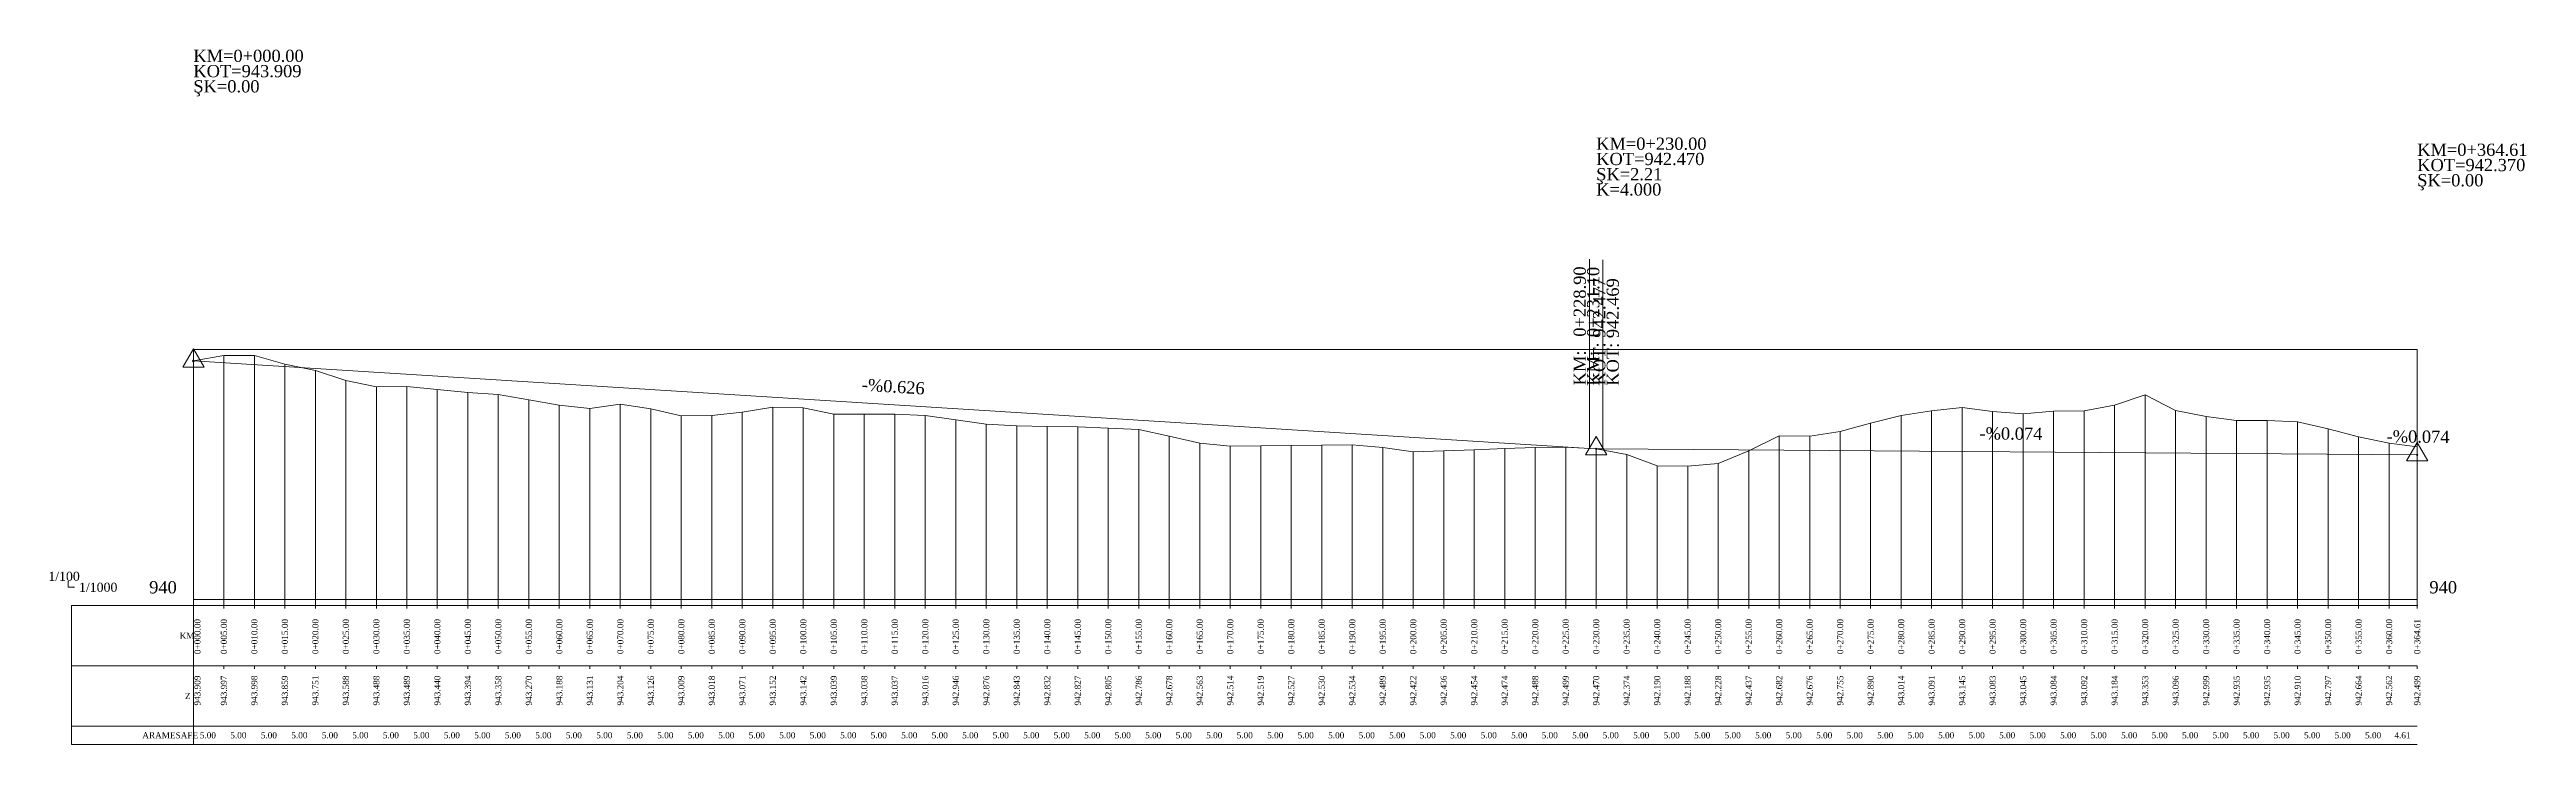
# Model space of a CAD drawing. Header units: metres. Extents: x 478603 to 489313, y 4282657 to 4289463.
# Drawn here: x 484147.2 to 484553.4, y 4285684.3 to 4285798.2 of the extents above; entities that cross this region are included whole.
import ezdxf

# ---------------------------------------------------------------- set-up
doc = ezdxf.new("R2010")
doc.units = ezdxf.units.M
for name, color, linetype, lineweight in [('PL_SEMBOL', 7, 'Continuous', 0), ('PR_ALINMAN', 1, 'Continuous', 0), ('PR_ENK_ARAMESAFE', 5, 'Continuous', 0), ('PR_ENK_EKSEN1', 5, 'Continuous', 0), ('PR_ENK_EKSEN1D', 1, 'Continuous', 0), ('PR_ENK_KM', 18, 'Continuous', 0), ('PR_ENK_Z', 96, 'Continuous', 0), ('PR_KIYAS', 153, 'Continuous', 0), ('PR_KURP_TF', 4, 'Continuous', 0), ('PR_KURP_TO', 96, 'Continuous', 0), ('PR_OLCEK', 1, 'Continuous', 0), ('PR_PROFIL', 153, 'Continuous', 0), ('PR_TANJANT', 30, 'Continuous', 0)]:
    doc.layers.add(name, color=color, linetype=linetype, lineweight=lineweight)
doc.styles.get("Standard").update_dxf_attribs({"font": 'times.ttf'})

# ---------------------------------------------------------------- blocks, each defined once
blk = doc.blocks.new('3')
at = {"layer": 'PL_SEMBOL'}
for p, q in [((0, 2), (-1.75, -1)), ((0.125, 0.125), (-0.125, -0.125)), ((-0.125, 0.125), (0.125, -0.125)), ((1.75, -1), (0, 2)), ((-1.75, -1), (1.75, -1))]:
    blk.add_line(p, q, dxfattribs=at)

msp = doc.modelspace()

# ---------------------------------------------------------------- linework, layer by layer
at = {"layer": 'PR_ALINMAN'}
for p, q in [((484170.83, 4285747.19), (484399.73, 4285732.86)), ((484401.94, 4285732.78), (484535.44, 4285731.8)), ((484535.44, 4285731.8), (484535.44, 4285731.8))]:
    msp.add_line(p, q, dxfattribs=at)
at = {"layer": 'PR_ENK_EKSEN1'}
for p, q in [((484170.83, 4285747.19), (484175.83, 4285748.07)), ((484175.83, 4285748.07), (484180.83, 4285748.07)), ((484180.83, 4285748.07), (484185.83, 4285746.68)), ((484185.83, 4285746.68), (484190.83, 4285745.61)), ((484190.83, 4285745.61), (484195.83, 4285743.98)), ((484195.83, 4285743.98), (484200.83, 4285742.97)), ((484200.83, 4285742.97), (484205.83, 4285742.99)), ((484205.83, 4285742.99), (484210.83, 4285742.5)), ((484210.83, 4285742.5), (484215.83, 4285742.03)), ((484215.83, 4285742.03), (484220.83, 4285741.68)), ((484220.83, 4285741.68), (484225.83, 4285740.79)), ((484485.83, 4285739.93), (484490.83, 4285741.63)), ((484490.83, 4285741.63), (484495.83, 4285739.05)), ((484225.83, 4285740.79), (484230.83, 4285739.97)), ((484230.83, 4285739.97), (484235.83, 4285739.4)), ((484235.83, 4285739.4), (484240.83, 4285740.13)), ((484240.83, 4285740.13), (484245.83, 4285739.35)), ((484245.83, 4285739.35), (484250.83, 4285738.19)), ((484250.83, 4285738.19), (484255.83, 4285738.27)), ((484255.83, 4285738.27), (484260.83, 4285738.8)), ((484260.83, 4285738.8), (484265.83, 4285739.61)), ((484265.83, 4285739.61), (484270.83, 4285739.51)), ((484270.83, 4285739.51), (484275.83, 4285738.49)), ((484275.83, 4285738.49), (484280.83, 4285738.47)), ((484280.83, 4285738.47), (484285.83, 4285738.47)), ((484285.83, 4285738.47), (484290.83, 4285738.26)), ((484290.83, 4285738.26), (484295.83, 4285737.55)), ((484295.83, 4285737.55), (484300.83, 4285736.85)), ((484445.83, 4285736.99), (484450.83, 4285738.24)), ((484450.83, 4285738.24), (484455.83, 4285739)), ((484455.83, 4285739), (484460.83, 4285739.54)), ((484460.83, 4285739.54), (484465.83, 4285738.92)), ((484465.83, 4285738.92), (484470.83, 4285738.54)), ((484470.83, 4285738.54), (484475.83, 4285738.94)), ((484475.83, 4285738.94), (484480.83, 4285739.02)), ((484480.83, 4285739.02), (484485.83, 4285739.93)), ((484495.83, 4285739.05), (484500.83, 4285738.09)), ((484500.83, 4285738.09), (484505.83, 4285737.45)), ((484505.83, 4285737.45), (484510.83, 4285737.45)), ((484510.83, 4285737.45), (484515.83, 4285737.2)), ((484515.83, 4285737.2), (484520.83, 4285736.07)), ((484300.83, 4285736.85), (484305.83, 4285736.53)), ((484305.83, 4285736.53), (484310.83, 4285736.42)), ((484310.83, 4285736.42), (484315.83, 4285736.37)), ((484315.83, 4285736.37), (484320.83, 4285736.15)), ((484320.83, 4285736.15), (484325.83, 4285735.96)), ((484325.83, 4285735.96), (484330.83, 4285734.88)), ((484330.83, 4285734.88), (484335.83, 4285733.73)), ((484335.83, 4285733.73), (484340.83, 4285733.23)), ((484340.83, 4285733.23), (484345.83, 4285733.28)), ((484345.83, 4285733.28), (484350.83, 4285733.36)), ((484350.83, 4285733.36), (484355.83, 4285733.4)), ((484355.83, 4285733.4), (484360.83, 4285733.44)), ((484360.83, 4285733.44), (484365.83, 4285732.98)), ((484365.83, 4285732.98), (484370.83, 4285732.32)), ((484385.83, 4285732.84), (484390.83, 4285732.98)), ((484390.83, 4285732.98), (484395.83, 4285733.08)), ((484395.83, 4285733.08), (484400.83, 4285732.79)), ((484425.83, 4285732.46), (484430.83, 4285734.92)), ((484430.83, 4285734.92), (484435.83, 4285734.85)), ((484435.83, 4285734.85), (484440.83, 4285735.65)), ((484440.83, 4285735.65), (484445.83, 4285736.99)), ((484520.83, 4285736.07), (484525.83, 4285734.74)), ((484525.83, 4285734.74), (484530.83, 4285733.71)), ((484530.83, 4285733.71), (484535.44, 4285733.09)), ((484370.83, 4285732.32), (484375.83, 4285732.45)), ((484375.83, 4285732.45), (484380.83, 4285732.63)), ((484380.83, 4285732.63), (484385.83, 4285732.84)), ((484400.83, 4285732.79), (484405.83, 4285731.84)), ((484405.83, 4285731.84), (484410.83, 4285730)), ((484410.83, 4285730), (484415.83, 4285729.97)), ((484415.83, 4285729.97), (484420.83, 4285730.38)), ((484420.83, 4285730.38), (484425.83, 4285732.46))]:
    msp.add_line(p, q, dxfattribs=at)
at = {"layer": 'PR_ENK_EKSEN1D'}
for p, q in [((484170.83, 4285707.1), (484170.83, 4285747.19)), ((484175.83, 4285707.1), (484175.83, 4285748.07)), ((484180.83, 4285707.1), (484180.83, 4285748.07)), ((484185.83, 4285707.1), (484185.83, 4285746.68)), ((484190.83, 4285707.1), (484190.83, 4285745.61)), ((484195.83, 4285707.1), (484195.83, 4285743.98)), ((484200.83, 4285707.1), (484200.83, 4285742.97)), ((484205.83, 4285707.1), (484205.83, 4285742.99)), ((484210.83, 4285707.1), (484210.83, 4285742.5)), ((484215.83, 4285707.1), (484215.83, 4285742.03)), ((484220.83, 4285707.1), (484220.83, 4285741.68)), ((484490.83, 4285707.1), (484490.83, 4285741.63)), ((484225.83, 4285707.1), (484225.83, 4285740.79)), ((484230.83, 4285707.1), (484230.83, 4285739.97)), ((484235.83, 4285707.1), (484235.83, 4285739.4)), ((484240.83, 4285707.1), (484240.83, 4285740.13)), ((484245.83, 4285707.1), (484245.83, 4285739.35)), ((484250.83, 4285707.1), (484250.83, 4285738.19)), ((484255.83, 4285707.1), (484255.83, 4285738.27)), ((484260.83, 4285707.1), (484260.83, 4285738.8)), ((484265.83, 4285707.1), (484265.83, 4285739.61)), ((484270.83, 4285707.1), (484270.83, 4285739.51)), ((484275.83, 4285707.1), (484275.83, 4285738.49)), ((484280.83, 4285707.1), (484280.83, 4285738.47)), ((484285.83, 4285707.1), (484285.83, 4285738.47)), ((484290.83, 4285707.1), (484290.83, 4285738.26)), ((484295.83, 4285707.1), (484295.83, 4285737.55)), ((484450.83, 4285707.1), (484450.83, 4285738.24)), ((484455.83, 4285707.1), (484455.83, 4285739)), ((484460.83, 4285707.1), (484460.83, 4285739.54)), ((484465.83, 4285707.1), (484465.83, 4285738.92)), ((484470.83, 4285707.1), (484470.83, 4285738.54)), ((484475.83, 4285707.1), (484475.83, 4285738.94)), ((484480.83, 4285707.1), (484480.83, 4285739.02)), ((484485.83, 4285707.1), (484485.83, 4285739.93)), ((484495.83, 4285707.1), (484495.83, 4285739.05)), ((484500.83, 4285707.1), (484500.83, 4285738.09)), ((484505.83, 4285707.1), (484505.83, 4285737.45)), ((484510.83, 4285707.1), (484510.83, 4285737.45)), ((484515.83, 4285707.1), (484515.83, 4285737.2)), ((484300.83, 4285707.1), (484300.83, 4285736.85)), ((484305.83, 4285707.1), (484305.83, 4285736.53)), ((484310.83, 4285707.1), (484310.83, 4285736.42)), ((484315.83, 4285707.1), (484315.83, 4285736.37)), ((484320.83, 4285707.1), (484320.83, 4285736.15)), ((484325.83, 4285707.1), (484325.83, 4285735.96)), ((484330.83, 4285707.1), (484330.83, 4285734.88)), ((484335.83, 4285707.1), (484335.83, 4285733.73)), ((484340.83, 4285707.1), (484340.83, 4285733.23)), ((484345.83, 4285707.1), (484345.83, 4285733.28)), ((484350.83, 4285707.1), (484350.83, 4285733.36)), ((484355.83, 4285707.1), (484355.83, 4285733.4)), ((484360.83, 4285707.1), (484360.83, 4285733.44)), ((484365.83, 4285707.1), (484365.83, 4285732.98)), ((484390.83, 4285707.1), (484390.83, 4285732.98)), ((484395.83, 4285707.1), (484395.83, 4285733.08)), ((484430.83, 4285707.1), (484430.83, 4285734.92)), ((484435.83, 4285707.1), (484435.83, 4285734.85)), ((484440.83, 4285707.1), (484440.83, 4285735.65)), ((484445.83, 4285707.1), (484445.83, 4285736.99)), ((484520.83, 4285707.1), (484520.83, 4285736.07)), ((484525.83, 4285707.1), (484525.83, 4285734.74)), ((484530.83, 4285707.1), (484530.83, 4285733.71)), ((484535.44, 4285707.1), (484535.44, 4285733.09)), ((484370.83, 4285707.1), (484370.83, 4285732.32)), ((484375.83, 4285707.1), (484375.83, 4285732.45)), ((484380.83, 4285707.1), (484380.83, 4285732.63)), ((484385.83, 4285707.1), (484385.83, 4285732.84)), ((484400.83, 4285707.1), (484400.83, 4285732.79)), ((484405.83, 4285707.1), (484405.83, 4285731.84)), ((484410.83, 4285707.1), (484410.83, 4285730)), ((484415.83, 4285707.1), (484415.83, 4285729.97)), ((484420.83, 4285707.1), (484420.83, 4285730.38)), ((484425.83, 4285707.1), (484425.83, 4285732.46))]:
    msp.add_line(p, q, dxfattribs=at)
at = {"layer": 'PR_KIYAS'}
msp.add_line((484170.83, 4285708.1), (484535.44, 4285708.1), dxfattribs=at)
at = {"layer": 'PR_KURP_TF'}
msp.add_line((484401.94, 4285732.78), (484401.94, 4285763.78), dxfattribs=at)
at = {"layer": 'PR_KURP_TO'}
msp.add_line((484399.73, 4285732.86), (484399.73, 4285763.86), dxfattribs=at)
at = {"layer": 'PR_OLCEK'}
for p, q in [((484150.28, 4285711), (484150.33, 4285711.1)), ((484150.33, 4285710.1), (484150.33, 4285711.1)), ((484150.33, 4285711.1), (484150.38, 4285711)), ((484151.33, 4285710.1), (484150.33, 4285710.1)), ((484151.23, 4285710.15), (484151.33, 4285710.1)), ((484151.33, 4285710.1), (484151.23, 4285710.05))]:
    msp.add_line(p, q, dxfattribs=at)
for p in [(484170.83, 4285749.07, 944.1), (484170.83, 4285707.1, 939.9), (484535.44, 4285707.1, 939.9)]:
    msp.add_point(p, dxfattribs=at)
at = {"layer": 'PR_PROFIL'}
for p, q in [((484170.83, 4285749.07), (484535.44, 4285749.07)), ((484170.83, 4285707.1), (484170.83, 4285749.07)), ((484535.44, 4285707.1), (484535.44, 4285749.07)), ((484150.83, 4285707.1), (484535.44, 4285707.1)), ((484150.83, 4285697.22), (484150.83, 4285707.1)), ((484170.83, 4285697.22), (484170.83, 4285707.1)), ((484170.83, 4285706.6), (484170.83, 4285707.1)), ((484175.83, 4285706.6), (484175.83, 4285707.1)), ((484180.83, 4285706.6), (484180.83, 4285707.1)), ((484185.83, 4285706.6), (484185.83, 4285707.1)), ((484190.83, 4285706.6), (484190.83, 4285707.1)), ((484195.83, 4285706.6), (484195.83, 4285707.1)), ((484200.83, 4285706.6), (484200.83, 4285707.1)), ((484205.83, 4285706.6), (484205.83, 4285707.1)), ((484210.83, 4285706.6), (484210.83, 4285707.1)), ((484215.83, 4285706.6), (484215.83, 4285707.1)), ((484220.83, 4285706.6), (484220.83, 4285707.1)), ((484225.83, 4285706.6), (484225.83, 4285707.1)), ((484230.83, 4285706.6), (484230.83, 4285707.1)), ((484235.83, 4285706.6), (484235.83, 4285707.1)), ((484240.83, 4285706.6), (484240.83, 4285707.1)), ((484245.83, 4285706.6), (484245.83, 4285707.1)), ((484250.83, 4285706.6), (484250.83, 4285707.1)), ((484255.83, 4285706.6), (484255.83, 4285707.1)), ((484260.83, 4285706.6), (484260.83, 4285707.1)), ((484265.83, 4285706.6), (484265.83, 4285707.1)), ((484270.83, 4285706.6), (484270.83, 4285707.1)), ((484275.83, 4285706.6), (484275.83, 4285707.1)), ((484280.83, 4285706.6), (484280.83, 4285707.1)), ((484285.83, 4285706.6), (484285.83, 4285707.1)), ((484290.83, 4285706.6), (484290.83, 4285707.1)), ((484295.83, 4285706.6), (484295.83, 4285707.1)), ((484300.83, 4285706.6), (484300.83, 4285707.1)), ((484305.83, 4285706.6), (484305.83, 4285707.1)), ((484310.83, 4285706.6), (484310.83, 4285707.1)), ((484315.83, 4285706.6), (484315.83, 4285707.1)), ((484320.83, 4285706.6), (484320.83, 4285707.1)), ((484325.83, 4285706.6), (484325.83, 4285707.1)), ((484330.83, 4285706.6), (484330.83, 4285707.1)), ((484335.83, 4285706.6), (484335.83, 4285707.1)), ((484340.83, 4285706.6), (484340.83, 4285707.1)), ((484345.83, 4285706.6), (484345.83, 4285707.1)), ((484350.83, 4285706.6), (484350.83, 4285707.1)), ((484355.83, 4285706.6), (484355.83, 4285707.1)), ((484360.83, 4285706.6), (484360.83, 4285707.1)), ((484365.83, 4285706.6), (484365.83, 4285707.1)), ((484370.83, 4285706.6), (484370.83, 4285707.1)), ((484375.83, 4285706.6), (484375.83, 4285707.1)), ((484380.83, 4285706.6), (484380.83, 4285707.1)), ((484385.83, 4285706.6), (484385.83, 4285707.1)), ((484390.83, 4285706.6), (484390.83, 4285707.1)), ((484395.83, 4285706.6), (484395.83, 4285707.1)), ((484400.83, 4285706.6), (484400.83, 4285707.1)), ((484405.83, 4285706.6), (484405.83, 4285707.1)), ((484410.83, 4285706.6), (484410.83, 4285707.1)), ((484415.83, 4285706.6), (484415.83, 4285707.1)), ((484420.83, 4285706.6), (484420.83, 4285707.1)), ((484425.83, 4285706.6), (484425.83, 4285707.1)), ((484430.83, 4285706.6), (484430.83, 4285707.1)), ((484435.83, 4285706.6), (484435.83, 4285707.1)), ((484440.83, 4285706.6), (484440.83, 4285707.1)), ((484445.83, 4285706.6), (484445.83, 4285707.1)), ((484450.83, 4285706.6), (484450.83, 4285707.1)), ((484455.83, 4285706.6), (484455.83, 4285707.1)), ((484460.83, 4285706.6), (484460.83, 4285707.1)), ((484465.83, 4285706.6), (484465.83, 4285707.1)), ((484470.83, 4285706.6), (484470.83, 4285707.1)), ((484475.83, 4285706.6), (484475.83, 4285707.1)), ((484480.83, 4285706.6), (484480.83, 4285707.1)), ((484485.83, 4285706.6), (484485.83, 4285707.1)), ((484490.83, 4285706.6), (484490.83, 4285707.1)), ((484495.83, 4285706.6), (484495.83, 4285707.1)), ((484500.83, 4285706.6), (484500.83, 4285707.1)), ((484505.83, 4285706.6), (484505.83, 4285707.1)), ((484510.83, 4285706.6), (484510.83, 4285707.1)), ((484515.83, 4285706.6), (484515.83, 4285707.1)), ((484520.83, 4285706.6), (484520.83, 4285707.1)), ((484525.83, 4285706.6), (484525.83, 4285707.1)), ((484530.83, 4285706.6), (484530.83, 4285707.1)), ((484535.44, 4285706.6), (484535.44, 4285707.1)), ((484150.83, 4285697.22), (484535.44, 4285697.22)), ((484150.83, 4285687.35), (484150.83, 4285697.22)), ((484170.83, 4285687.35), (484170.83, 4285697.22)), ((484170.83, 4285696.72), (484170.83, 4285697.22)), ((484175.83, 4285696.72), (484175.83, 4285697.22)), ((484180.83, 4285696.72), (484180.83, 4285697.22)), ((484185.83, 4285696.72), (484185.83, 4285697.22)), ((484190.83, 4285696.72), (484190.83, 4285697.22)), ((484195.83, 4285696.72), (484195.83, 4285697.22)), ((484200.83, 4285696.72), (484200.83, 4285697.22)), ((484205.83, 4285696.72), (484205.83, 4285697.22)), ((484210.83, 4285696.72), (484210.83, 4285697.22)), ((484215.83, 4285696.72), (484215.83, 4285697.22)), ((484220.83, 4285696.72), (484220.83, 4285697.22)), ((484225.83, 4285696.72), (484225.83, 4285697.22)), ((484230.83, 4285696.72), (484230.83, 4285697.22)), ((484235.83, 4285696.72), (484235.83, 4285697.22)), ((484240.83, 4285696.72), (484240.83, 4285697.22)), ((484245.83, 4285696.72), (484245.83, 4285697.22)), ((484250.83, 4285696.72), (484250.83, 4285697.22)), ((484255.83, 4285696.72), (484255.83, 4285697.22)), ((484260.83, 4285696.72), (484260.83, 4285697.22)), ((484265.83, 4285696.72), (484265.83, 4285697.22)), ((484270.83, 4285696.72), (484270.83, 4285697.22)), ((484275.83, 4285696.72), (484275.83, 4285697.22)), ((484280.83, 4285696.72), (484280.83, 4285697.22)), ((484285.83, 4285696.72), (484285.83, 4285697.22)), ((484290.83, 4285696.72), (484290.83, 4285697.22)), ((484295.83, 4285696.72), (484295.83, 4285697.22)), ((484300.83, 4285696.72), (484300.83, 4285697.22)), ((484305.83, 4285696.72), (484305.83, 4285697.22)), ((484310.83, 4285696.72), (484310.83, 4285697.22)), ((484315.83, 4285696.72), (484315.83, 4285697.22)), ((484320.83, 4285696.72), (484320.83, 4285697.22)), ((484325.83, 4285696.72), (484325.83, 4285697.22)), ((484330.83, 4285696.72), (484330.83, 4285697.22)), ((484335.83, 4285696.72), (484335.83, 4285697.22)), ((484340.83, 4285696.72), (484340.83, 4285697.22)), ((484345.83, 4285696.72), (484345.83, 4285697.22)), ((484350.83, 4285696.72), (484350.83, 4285697.22)), ((484355.83, 4285696.72), (484355.83, 4285697.22)), ((484360.83, 4285696.72), (484360.83, 4285697.22)), ((484365.83, 4285696.72), (484365.83, 4285697.22)), ((484370.83, 4285696.72), (484370.83, 4285697.22)), ((484375.83, 4285696.72), (484375.83, 4285697.22)), ((484380.83, 4285696.72), (484380.83, 4285697.22)), ((484385.83, 4285696.72), (484385.83, 4285697.22)), ((484390.83, 4285696.72), (484390.83, 4285697.22)), ((484395.83, 4285696.72), (484395.83, 4285697.22)), ((484400.83, 4285696.72), (484400.83, 4285697.22)), ((484405.83, 4285696.72), (484405.83, 4285697.22)), ((484410.83, 4285696.72), (484410.83, 4285697.22)), ((484415.83, 4285696.72), (484415.83, 4285697.22)), ((484420.83, 4285696.72), (484420.83, 4285697.22)), ((484425.83, 4285696.72), (484425.83, 4285697.22)), ((484430.83, 4285696.72), (484430.83, 4285697.22)), ((484435.83, 4285696.72), (484435.83, 4285697.22)), ((484440.83, 4285696.72), (484440.83, 4285697.22)), ((484445.83, 4285696.72), (484445.83, 4285697.22)), ((484450.83, 4285696.72), (484450.83, 4285697.22)), ((484455.83, 4285696.72), (484455.83, 4285697.22)), ((484460.83, 4285696.72), (484460.83, 4285697.22)), ((484465.83, 4285696.72), (484465.83, 4285697.22)), ((484470.83, 4285696.72), (484470.83, 4285697.22)), ((484475.83, 4285696.72), (484475.83, 4285697.22)), ((484480.83, 4285696.72), (484480.83, 4285697.22)), ((484485.83, 4285696.72), (484485.83, 4285697.22)), ((484490.83, 4285696.72), (484490.83, 4285697.22)), ((484495.83, 4285696.72), (484495.83, 4285697.22)), ((484500.83, 4285696.72), (484500.83, 4285697.22)), ((484505.83, 4285696.72), (484505.83, 4285697.22)), ((484510.83, 4285696.72), (484510.83, 4285697.22)), ((484515.83, 4285696.72), (484515.83, 4285697.22)), ((484520.83, 4285696.72), (484520.83, 4285697.22)), ((484525.83, 4285696.72), (484525.83, 4285697.22)), ((484530.83, 4285696.72), (484530.83, 4285697.22)), ((484535.44, 4285696.72), (484535.44, 4285697.22)), ((484150.83, 4285687.35), (484535.44, 4285687.35)), ((484150.83, 4285684.35), (484150.83, 4285687.35)), ((484150.83, 4285684.35), (484535.44, 4285684.35)), ((484170.83, 4285684.35), (484170.83, 4285687.35))]:
    msp.add_line(p, q, dxfattribs=at)
at = {"layer": 'PR_TANJANT'}
for p, q in [((484399.73, 4285732.86), (484400.83, 4285732.79)), ((484400.83, 4285732.79), (484401.94, 4285732.78))]:
    msp.add_line(p, q, dxfattribs=at)

# ---------------------------------------------------------------- block references
at = {"layer": 'PR_ALINMAN'}
for p in [(484170.83, 4285747.19), (484400.83, 4285732.79), (484535.44, 4285731.8)]:
    msp.add_blockref('3', p, dxfattribs=at)

# ---------------------------------------------------------------- texts
for s, p in [('KM=0+000.00', (484170.83, 4285796.19)), ('KOT=943.909', (484170.83, 4285793.69)), ('ŞK=0.00', (484170.83, 4285791.19)), ('KM=0+230.00', (484400.83, 4285781.79)), ('KM=0+364.61', (484535.44, 4285780.8)), ('KOT=942.470', (484400.83, 4285779.29)), ('ŞK=2.21', (484400.83, 4285776.79)), ('KOT=942.370', (484535.44, 4285778.3)), ('ŞK=0.00', (484535.44, 4285775.8)), ('K=4.000', (484400.83, 4285774.29))]:
    msp.add_text(s, height=2, dxfattribs=at).set_placement(p)
for s, rotation, p in [('-%0.626', 356.4189, (484280.37, 4285742.33)), ('-%0.074', 359.5759, (484463.66, 4285734.33)), ('-%0.074', 359.5759, (484530.41, 4285733.83))]:
    msp.add_text(s, height=2, rotation=rotation, dxfattribs=at).set_placement(p)
at = {"layer": 'PR_ENK_ARAMESAFE'}
for s, p in [('ARAMESAFE', (484162.46, 4285685.35)), ('5.00', (484171.89, 4285685.35)), ('5.00', (484176.89, 4285685.35)), ('5.00', (484181.89, 4285685.35)), ('5.00', (484186.89, 4285685.35)), ('5.00', (484191.89, 4285685.35)), ('5.00', (484196.89, 4285685.35)), ('5.00', (484201.89, 4285685.35)), ('5.00', (484206.89, 4285685.35)), ('5.00', (484211.89, 4285685.35)), ('5.00', (484216.89, 4285685.35)), ('5.00', (484221.89, 4285685.35)), ('5.00', (484226.89, 4285685.35)), ('5.00', (484231.89, 4285685.35)), ('5.00', (484236.89, 4285685.35)), ('5.00', (484241.89, 4285685.35)), ('5.00', (484246.89, 4285685.35)), ('5.00', (484251.89, 4285685.35)), ('5.00', (484256.89, 4285685.35)), ('5.00', (484261.89, 4285685.35)), ('5.00', (484266.89, 4285685.35)), ('5.00', (484271.89, 4285685.35)), ('5.00', (484276.89, 4285685.35)), ('5.00', (484281.89, 4285685.35)), ('5.00', (484286.89, 4285685.35)), ('5.00', (484291.89, 4285685.35)), ('5.00', (484296.89, 4285685.35)), ('5.00', (484301.89, 4285685.35)), ('5.00', (484306.89, 4285685.35)), ('5.00', (484311.89, 4285685.35)), ('5.00', (484316.89, 4285685.35)), ('5.00', (484321.89, 4285685.35)), ('5.00', (484326.89, 4285685.35)), ('5.00', (484331.89, 4285685.35)), ('5.00', (484336.89, 4285685.35)), ('5.00', (484341.89, 4285685.35)), ('5.00', (484346.89, 4285685.35)), ('5.00', (484351.89, 4285685.35)), ('5.00', (484356.89, 4285685.35)), ('5.00', (484361.89, 4285685.35)), ('5.00', (484366.89, 4285685.35)), ('5.00', (484371.89, 4285685.35)), ('5.00', (484376.89, 4285685.35)), ('5.00', (484381.89, 4285685.35)), ('5.00', (484386.89, 4285685.35)), ('5.00', (484391.89, 4285685.35)), ('5.00', (484396.89, 4285685.35)), ('5.00', (484401.89, 4285685.35)), ('5.00', (484406.89, 4285685.35)), ('5.00', (484411.89, 4285685.35)), ('5.00', (484416.89, 4285685.35)), ('5.00', (484421.89, 4285685.35)), ('5.00', (484426.89, 4285685.35)), ('5.00', (484431.89, 4285685.35)), ('5.00', (484436.89, 4285685.35)), ('5.00', (484441.89, 4285685.35)), ('5.00', (484446.89, 4285685.35)), ('5.00', (484451.89, 4285685.35)), ('5.00', (484456.89, 4285685.35)), ('5.00', (484461.89, 4285685.35)), ('5.00', (484466.89, 4285685.35)), ('5.00', (484471.89, 4285685.35)), ('5.00', (484476.89, 4285685.35)), ('5.00', (484481.89, 4285685.35)), ('5.00', (484486.89, 4285685.35)), ('5.00', (484491.89, 4285685.35)), ('5.00', (484496.89, 4285685.35)), ('5.00', (484501.89, 4285685.35)), ('5.00', (484506.89, 4285685.35)), ('5.00', (484511.89, 4285685.35)), ('5.00', (484516.89, 4285685.35)), ('5.00', (484521.89, 4285685.35)), ('5.00', (484526.89, 4285685.35)), ('4.61', (484531.7, 4285685.35))]:
    msp.add_text(s, height=1, dxfattribs=at).set_placement(p)
at = {"layer": 'PR_ENK_KM'}
for s, p in [('  0+000.00', (484172, 4285698.39)), ('  0+005.00', (484176.33, 4285698.39)), ('  0+010.00', (484181.33, 4285698.39)), ('  0+015.00', (484186.33, 4285698.39)), ('  0+020.00', (484191.33, 4285698.39)), ('  0+025.00', (484196.33, 4285698.39)), ('  0+030.00', (484201.33, 4285698.39)), ('  0+035.00', (484206.33, 4285698.39)), ('  0+040.00', (484211.33, 4285698.39)), ('  0+045.00', (484216.33, 4285698.39)), ('  0+050.00', (484221.33, 4285698.39)), ('  0+055.00', (484226.33, 4285698.39)), ('  0+060.00', (484231.33, 4285698.39)), ('  0+065.00', (484236.33, 4285698.39)), ('  0+070.00', (484241.33, 4285698.39)), ('  0+075.00', (484246.33, 4285698.39)), ('  0+080.00', (484251.33, 4285698.39)), ('  0+085.00', (484256.33, 4285698.39)), ('  0+090.00', (484261.33, 4285698.39)), ('  0+095.00', (484266.33, 4285698.39)), ('  0+100.00', (484271.33, 4285698.39)), ('  0+105.00', (484276.33, 4285698.39)), ('  0+110.00', (484281.33, 4285698.39)), ('  0+115.00', (484286.33, 4285698.39)), ('  0+120.00', (484291.33, 4285698.39)), ('  0+125.00', (484296.33, 4285698.39)), ('  0+130.00', (484301.33, 4285698.39)), ('  0+135.00', (484306.33, 4285698.39)), ('  0+140.00', (484311.33, 4285698.39)), ('  0+145.00', (484316.33, 4285698.39)), ('  0+150.00', (484321.33, 4285698.39)), ('  0+155.00', (484326.33, 4285698.39)), ('  0+160.00', (484331.33, 4285698.39)), ('  0+165.00', (484336.33, 4285698.39)), ('  0+170.00', (484341.33, 4285698.39)), ('  0+175.00', (484346.33, 4285698.39)), ('  0+180.00', (484351.33, 4285698.39)), ('  0+185.00', (484356.33, 4285698.39)), ('  0+190.00', (484361.33, 4285698.39)), ('  0+195.00', (484366.33, 4285698.39)), ('  0+200.00', (484371.33, 4285698.39)), ('  0+205.00', (484376.33, 4285698.39)), ('  0+210.00', (484381.33, 4285698.39)), ('  0+215.00', (484386.33, 4285698.39)), ('  0+220.00', (484391.33, 4285698.39)), ('  0+225.00', (484396.33, 4285698.39)), ('  0+230.00', (484401.33, 4285698.39)), ('  0+235.00', (484406.33, 4285698.39)), ('  0+240.00', (484411.33, 4285698.39)), ('  0+245.00', (484416.33, 4285698.39)), ('  0+250.00', (484421.33, 4285698.39)), ('  0+255.00', (484426.33, 4285698.39)), ('  0+260.00', (484431.33, 4285698.39)), ('  0+265.00', (484436.33, 4285698.39)), ('  0+270.00', (484441.33, 4285698.39)), ('  0+275.00', (484446.33, 4285698.39)), ('  0+280.00', (484451.33, 4285698.39)), ('  0+285.00', (484456.33, 4285698.39)), ('  0+290.00', (484461.33, 4285698.39)), ('  0+295.00', (484466.33, 4285698.39)), ('  0+300.00', (484471.33, 4285698.39)), ('  0+305.00', (484476.33, 4285698.39)), ('  0+310.00', (484481.33, 4285698.39)), ('  0+315.00', (484486.33, 4285698.39)), ('  0+320.00', (484491.33, 4285698.39)), ('  0+325.00', (484496.33, 4285698.39)), ('  0+330.00', (484501.33, 4285698.39)), ('  0+335.00', (484506.33, 4285698.39)), ('  0+340.00', (484511.33, 4285698.39)), ('  0+345.00', (484516.33, 4285698.39)), ('  0+350.00', (484521.33, 4285698.39)), ('  0+355.00', (484526.33, 4285698.39)), ('  0+360.00', (484531.33, 4285698.39)), ('  0+364.61', (484535.94, 4285698.39))]:
    msp.add_text(s, height=1, rotation=90, dxfattribs=at).set_placement(p)
msp.add_text('KM', height=1, dxfattribs=at).set_placement((484168.58, 4285701.66))
at = {"layer": 'PR_ENK_Z'}
msp.add_text('Z', height=1, dxfattribs=at).set_placement((484169.46, 4285691.78))
for s, p in [('943.909', (484172, 4285690.72)), ('943.997', (484176.33, 4285690.72)), ('943.998', (484181.33, 4285690.72)), ('943.859', (484186.33, 4285690.72)), ('943.751', (484191.33, 4285690.72)), ('943.588', (484196.33, 4285690.72)), ('943.488', (484201.33, 4285690.72)), ('943.489', (484206.33, 4285690.72)), ('943.440', (484211.33, 4285690.72)), ('943.394', (484216.33, 4285690.72)), ('943.358', (484221.33, 4285690.72)), ('943.270', (484226.33, 4285690.72)), ('943.188', (484231.33, 4285690.72)), ('943.131', (484236.33, 4285690.72)), ('943.204', (484241.33, 4285690.72)), ('943.126', (484246.33, 4285690.72)), ('943.009', (484251.33, 4285690.72)), ('943.018', (484256.33, 4285690.72)), ('943.071', (484261.33, 4285690.72)), ('943.152', (484266.33, 4285690.72)), ('943.142', (484271.33, 4285690.72)), ('943.039', (484276.33, 4285690.72)), ('943.038', (484281.33, 4285690.72)), ('943.037', (484286.33, 4285690.72)), ('943.016', (484291.33, 4285690.72)), ('942.946', (484296.33, 4285690.72)), ('942.876', (484301.33, 4285690.72)), ('942.843', (484306.33, 4285690.72)), ('942.832', (484311.33, 4285690.72)), ('942.827', (484316.33, 4285690.72)), ('942.805', (484321.33, 4285690.72)), ('942.786', (484326.33, 4285690.72)), ('942.678', (484331.33, 4285690.72)), ('942.563', (484336.33, 4285690.72)), ('942.514', (484341.33, 4285690.72)), ('942.519', (484346.33, 4285690.72)), ('942.527', (484351.33, 4285690.72)), ('942.530', (484356.33, 4285690.72)), ('942.534', (484361.33, 4285690.72)), ('942.489', (484366.33, 4285690.72)), ('942.422', (484371.33, 4285690.72)), ('942.436', (484376.33, 4285690.72)), ('942.454', (484381.33, 4285690.72)), ('942.474', (484386.33, 4285690.72)), ('942.488', (484391.33, 4285690.72)), ('942.499', (484396.33, 4285690.72)), ('942.470', (484401.33, 4285690.72)), ('942.374', (484406.33, 4285690.72)), ('942.190', (484411.33, 4285690.72)), ('942.188', (484416.33, 4285690.72)), ('942.228', (484421.33, 4285690.72)), ('942.437', (484426.33, 4285690.72)), ('942.682', (484431.33, 4285690.72)), ('942.676', (484436.33, 4285690.72)), ('942.755', (484441.33, 4285690.72)), ('942.890', (484446.33, 4285690.72)), ('943.014', (484451.33, 4285690.72)), ('943.091', (484456.33, 4285690.72)), ('943.145', (484461.33, 4285690.72)), ('943.083', (484466.33, 4285690.72)), ('943.045', (484471.33, 4285690.72)), ('943.084', (484476.33, 4285690.72)), ('943.092', (484481.33, 4285690.72)), ('943.184', (484486.33, 4285690.72)), ('943.353', (484491.33, 4285690.72)), ('943.096', (484496.33, 4285690.72)), ('942.999', (484501.33, 4285690.72)), ('942.935', (484506.33, 4285690.72)), ('942.935', (484511.33, 4285690.72)), ('942.910', (484516.33, 4285690.72)), ('942.797', (484521.33, 4285690.72)), ('942.664', (484526.33, 4285690.72)), ('942.562', (484531.33, 4285690.72)), ('942.499', (484535.94, 4285690.72))]:
    msp.add_text(s, height=1, rotation=90, dxfattribs=at).set_placement(p)
at = {"layer": 'PR_KURP_TF'}
for s, p in [('KM:   0+231.10', (484401.34, 4285743.12)), ('KOT: 942.469', (484404.54, 4285743.12))]:
    msp.add_text(s, height=2, rotation=90, dxfattribs=at).set_placement(p)
at = {"layer": 'PR_KURP_TO'}
for s, p in [('KM:   0+228.90', (484399.13, 4285743.19)), ('KOT: 942.477', (484402.33, 4285743.19))]:
    msp.add_text(s, height=2, rotation=90, dxfattribs=at).set_placement(p)
at = {"layer": 'PR_OLCEK'}
for s, p in [('1/100', (484147.05, 4285711.15)), ('1/1000', (484152.08, 4285709.35))]:
    msp.add_text(s, height=1.5, dxfattribs=at).set_placement(p)
at = {"layer": 'PR_PROFIL'}
for p in [(484163.58, 4285709.1), (484537.44, 4285709.1)]:
    msp.add_text('940', height=2, dxfattribs=at).set_placement(p)

doc.saveas('drawing.dxf')
